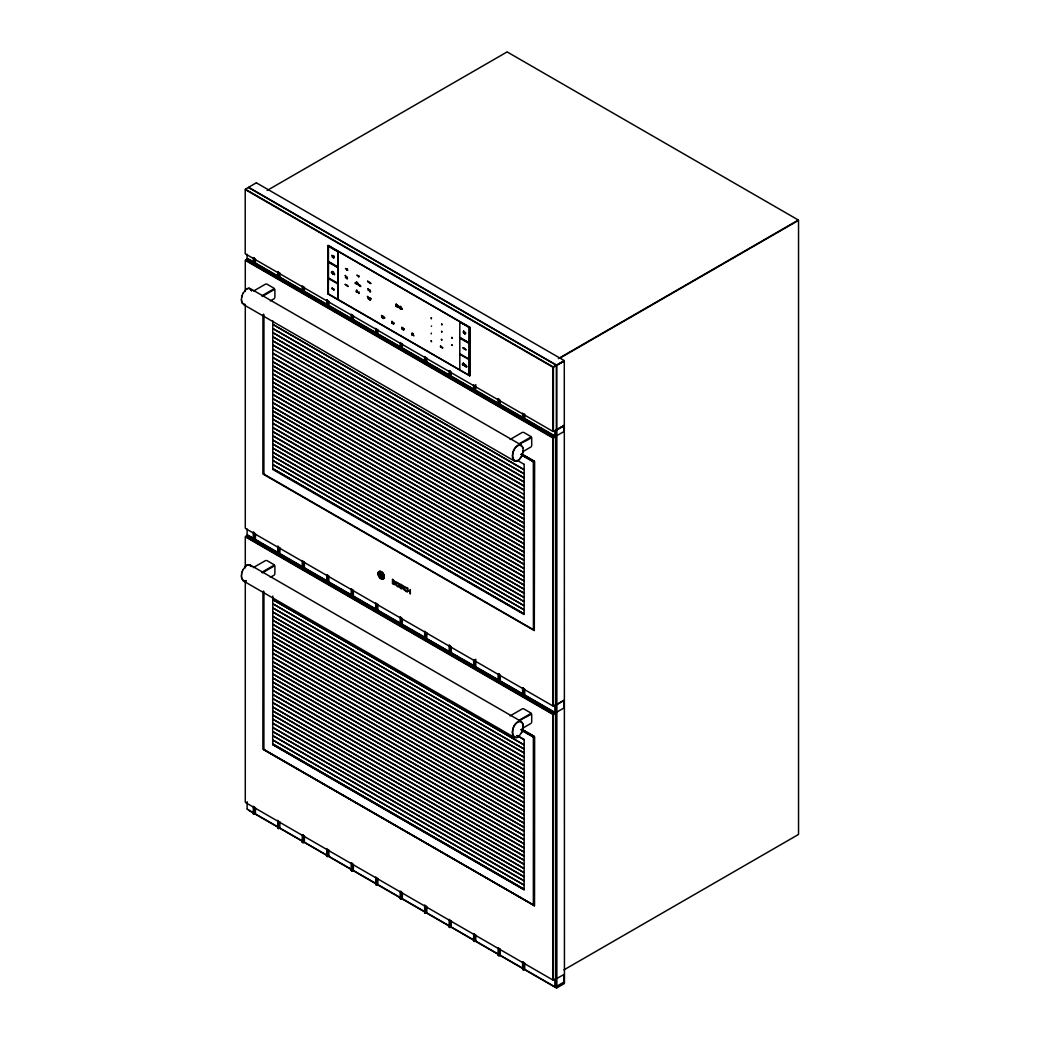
<?xml version="1.0" encoding="UTF-8"?>
<svg xmlns="http://www.w3.org/2000/svg" width="1040" height="1040" viewBox="0 0 1040 1040"><rect width="100%" height="100%" fill="white"/><g stroke="black" fill="none" stroke-linecap="round" stroke-linejoin="round"><path stroke-width="1.5" d="M337.818 283.959L337.831 299.455L337.87 283.907L328.328 278.473M328.328 262.223L337.844 267.67L337.805 283.257L337.857 267.761M328.367 261.625L337.844 267.059L337.831 251.498L337.831 267.072M469.287 359.853L469.287 375.362L469.339 359.801L459.797 354.315M469.248 359.138L469.313 343.655L469.287 359.164L459.797 353.717M553.072 431.223L553.072 367.523M553.41 431.223L553.41 367.523M241.462 299.624L241.644 297.401M241.462 576.069L241.514 574.886M241.514 575.029L241.644 573.833M522.028 455.299L523.068 451.061M466.505 367.133L466.778 366.457M241.644 297.518L243.009 293.215M241.644 573.963L242.177 571.701M522.704 729.625L522.704 723.606M328.315 246.051L337.753 251.524L328.341 246.051L328.393 261.521M459.784 321.958L469.313 327.457L469.313 342.966L459.797 337.519L459.836 321.932L469.313 327.379L469.248 342.953L459.836 337.519M459.784 338.156L469.287 343.59M533.611 629.915L533.637 462.02M533.611 905.164L533.676 737.152L520.923 729.716M534.404 905.606L263.419 749.515M328.354 293.865L469.729 375.739L469.95 327.314M241.878 296.426L242.19 295.347M522.392 454.168L522.704 453.089M522.405 730.691L522.925 728.442A11.752 6.786 -60 0 0 522.925 724.438M331.903 272.896L331.994 272.675M369.759 299.442L370.435 299.52M242.19 571.779L243.009 569.647M521.573 732.745L522.392 730.613M367.978 281.762L368.914 281.619L368.563 282.412L367.614 280.878M464.464 333.151L464.542 333.866L464.607 333.021M465.777 349.427L466.232 349.895M521.573 456.3L522.002 455.234M522.002 731.679L519.155 736.086M357.448 284.505L357.136 283.933M463.775 348.231C462.462 346.853 461.864 348.036 464.919 348.777L464.672 348.452M357.071 275.171L356.863 275.08M333.255 272.48L332.683 271.83M359.242 293.41L358.631 293.046M403.663 329.251L404.118 328.666L403.65 330.083M243.035 293.254L246.116 289.289M243.035 569.699L246.116 565.721M521.547 456.261L519.155 459.641M333.567 256.386L333.84 256.529M393.315 322.647L393.562 322.79M412.594 334.906L413.348 335.296M464.763 332.124L465.127 332.644M463.411 364.975L463.684 365.131M334.022 274.17L333.476 273.585L334.36 274.638M333.489 272.727L332.215 271.609M521.053 457.249L519.805 458.939M346.073 284.869L345.15 284.375M369.59 291.343L370.201 291.746M244.699 567.047L245.336 566.358M369.759 299.273L370.461 300.157L370.149 299.468M356.928 291.603L356.265 291.98L356.265 291.005L357.058 292.435L356.928 291.603M519.233 459.602L517.764 460.694M519.233 736.034L517.764 737.139M381.654 315.796L382.759 316.433M245.999 289.341L246.805 288.821M245.999 565.786L246.805 565.253M245.44 189.189L256.165 182.884M267.15 190.45L506.857 52.065M245.557 259.948L247.533 258.817M254.085 257.959L253.396 257.569L253.292 263.38L254.488 262.808M253.344 263.484L255.346 263.25M253.669 290.979L265.694 284.024M278.98 276.939L277.836 277.498L278.564 278.044M279.825 277.381L278.681 278.044L278.577 272.285M261.95 295.763L273.988 288.821M262.34 296.426L274.365 289.471M270.361 300.885L274.365 298.571M302.25 285.896L302.25 291.655L303.459 291.083M304.317 291.525L303.173 292.175L303.069 286.416M523.783 477.763L273 332.722L523.809 477.529M327.535 300.365L326.846 299.975L326.742 305.786L327.951 305.214M326.807 305.89L328.796 305.656M523.783 486.005L273 340.964L523.783 485.797M272.961 349.232L523.783 494.26M272.961 357.474L523.783 502.502L273 357.669M272.961 361.816L523.783 506.623L273 361.79M352.43 319.345L351.286 319.904L352.014 320.45L352.118 314.691M273 365.703L523.809 510.718L273 365.924M352.144 320.45L353.288 319.787M375.713 328.315L375.713 334.061L376.909 333.489M377.767 333.931L376.623 334.581L376.519 328.835M272.961 407.16L523.783 551.967L273 407.134M523.783 556.088L273 411.047L523.809 555.854M523.783 564.33L273 419.289L523.809 564.096M400.192 342.446L400.192 348.192L401.401 347.62M400.257 348.296L402.259 348.062M272.961 427.765L523.809 572.559L273 427.531M272.961 435.799L523.783 580.814L273 435.994M272.961 440.128L523.783 584.935L273 440.115M273 444.015L523.809 589.043L273 444.236M425.594 362.856L426.738 362.193M272.961 452.283L523.783 597.298L273 452.478M449.904 371.124L449.228 370.734L449.163 376.467L450.372 375.895M450.073 377L451.217 376.337M473.642 384.852L473.642 390.598L475.709 390.468M245.557 536.393L247.533 535.249M558.376 358.592L798.083 220.194M559.962 358.111L798.278 220.519M254.488 539.253L253.344 539.799L253.292 532.272L254.033 532.688M553.475 366.821L564.174 360.711M556.829 365.222L564.291 360.906L564.447 983.32M553.644 367.12L564.109 361.075M253.344 539.929L255.346 539.682M499.343 404.17L498.199 404.716L498.927 405.262L499.031 399.503M499.044 405.262L500.188 404.612M253.279 567.632L265.694 560.469M278.681 554.489L279.825 553.826L279.097 553.384M522.613 413.127L522.613 418.873L523.822 418.301M523.536 419.406L524.68 418.743M261.95 572.208L273.988 565.253M262.34 572.858L274.365 565.916M270.361 577.33L274.365 575.003M510.094 439.465L522.509 432.302M303.459 567.515L302.315 568.074L302.25 560.547M304.317 567.957L303.173 568.62L303.069 561.067M518.765 444.028L530.803 437.086M515.918 461.201C511.992 461.097 512.07 455.65 512.837 452.868C514.436 443.937 525.135 442.338 531.18 437.749M553.475 431.457L564.109 425.308M555.412 430.586L563.81 425.737M555.49 430.716L563.888 425.867M522.782 451.685L531.18 446.836M553.527 437.502L563.888 431.613M553.735 437.866L555.49 436.852M327.951 581.659L326.807 582.205L326.742 574.678L327.483 575.094M326.807 582.335L328.796 582.101L328.068 581.659M272.961 616.447L523.783 761.254L273 616.434M523.783 777.738L273 632.697L523.809 777.504M523.783 490.126L272.961 345.111L523.809 489.892M523.783 785.98L273 640.952L523.783 785.772M351.286 596.349L352.43 595.79M352.144 596.895L353.288 596.232M523.783 498.381L272.961 353.353L523.809 498.147M272.961 649.428L523.809 794.209L273 649.194M272.961 657.449L523.783 802.477L273 657.644M272.961 661.791L523.783 806.598L273 661.778M273 665.678L523.809 810.706L273 665.899M376.909 609.921L375.765 610.48L375.713 602.953M376.623 611.026L377.767 610.363M272.961 673.946L523.783 818.961L273 674.141M523.783 531.141L272.961 386.334L523.809 531.115M401.401 624.065L400.257 624.624L400.192 617.097M400.257 624.741L402.259 624.507M272.961 707.135L523.783 851.942L273 707.109M523.783 864.305L273 719.264L523.809 864.071M523.783 576.693L272.961 431.678L523.809 576.459M424.736 638.755L425.88 638.196M426.738 638.638L425.594 639.301L425.49 631.748M272.961 727.74L523.809 872.534L273 727.506M523.783 880.789L273 735.748L523.809 880.555M523.783 593.177L272.961 448.162L523.809 592.943M272.961 740.103L523.783 884.91L273 740.09M273 743.99L523.809 889.018L273 744.211M450.372 652.34L449.228 652.886L449.163 645.359M450.073 653.432L451.217 652.769M474.851 666.471L473.707 667.03L473.642 659.503M473.707 667.147L475.709 666.913M254.488 813.293L253.396 813.93L255.346 813.735M498.199 681.161L499.343 680.602M499.044 681.707L500.188 681.044M277.836 827.983L278.928 827.346M278.98 827.424L277.875 828.061L278.564 828.529M278.681 828.529L279.825 827.866M523.536 695.838L524.68 695.188M510.094 715.91L522.509 708.747M303.42 841.49L302.315 842.127L302.25 834.6L303.043 834.925M302.367 842.205L303.459 841.568M303.173 842.673L304.317 842.01M518.765 720.473L530.803 713.531M517.231 737.386C513.149 739.115 511.706 733.343 512.616 730.392C513.604 720.863 524.719 718.614 531.18 714.181M553.527 705.991L555.49 704.86M555.412 705.237L563.81 700.388M555.49 705.367L563.888 700.518M522.782 728.13L531.18 723.281M553.527 713.947L563.888 708.058M553.735 714.311L555.49 713.297M328.796 856.141L326.807 856.375M523.783 752.791L272.961 607.984L523.809 752.778M351.286 870.389L352.391 869.765M352.43 869.843L351.338 870.467L352.014 870.935M352.144 870.935L353.288 870.272M523.783 790.114L272.961 645.086L523.809 789.88M523.783 798.356L272.961 653.328L523.809 798.122M376.623 885.079L377.767 884.416M401.349 898.027L400.257 898.664L400.192 891.137L400.985 891.475M401.401 898.105L400.296 898.742L402.259 898.547M523.783 831.116L272.961 686.309L523.809 831.09M425.594 913.341L426.738 912.691M523.783 876.668L272.961 731.653L523.809 876.434M450.32 926.302L449.228 926.939L449.163 919.412M449.267 927.017L450.372 926.38M450.073 927.485L451.217 926.822M474.851 940.524L473.759 941.148L475.709 940.953M499.044 955.76L500.188 955.097M523.77 968.708L522.678 969.345L522.613 961.818L523.406 962.156M522.717 969.423L523.822 968.786M523.536 969.891L524.68 969.228L524.732 963.131M563.979 969.852L798.278 834.587M553.527 980.044L555.49 978.9M555.412 979.277L563.888 974.558M555.412 986.999L563.888 982.098M556.712 987.961L564.291 983.593M333.736 272.298L333.632 272.792M370.279 291.512L370.656 291.746M382.421 316.225L383.227 317.135M463.684 348.166L464.477 349.115L464.087 348.387M246.675 288.899L248.846 288.223M246.675 565.331L247.507 564.928M517.075 461.032L517.907 460.629M517.075 737.477L517.907 737.061M358.241 283.348L358.137 283.751M384.488 317.486L384.8 318.071L383.942 317.317M441.077 346.788L441.337 347.399M465.361 364.78L465.595 365.365M370.123 282.841L370.825 283.309M440.843 346.138L440.362 346.84L441.441 347.061M465.361 364.598L465.699 365.04M370.123 282.737L370.708 283.647M247.351 288.574L249.47 288.314M356.499 284.089L356.33 283.361M516.386 461.24L517.231 460.954M247.351 565.006L248.183 564.72M245.999 580.801L243.516 580.749M246.116 581.035L243.555 580.983L241.865 578.591M345.722 268.697L345.462 268.502M359.151 285.545L359.307 285.272M369.538 291.538L369.98 291.59M369.304 299.416L368.706 298.987M346.944 285.48L347.256 286.052L346.944 284.973M332.761 256.204L332.722 255.84M346.424 278.2L346.372 277.81M403.598 328.848L403.104 327.782M464.282 365.755L464.243 365.391M369.369 282.867L369.343 282.412M519.155 444.717L522.405 446.654M515.723 461.292L516.568 461.136M248.014 564.811L250.055 564.98M519.155 721.162L521.014 721.409L522.405 723.099M516.568 737.581C508.079 736.385 514.774 717.704 522.028 722.488M345.956 284.869L345.293 284.453M412.828 334.139L412.048 332.995L412.581 333.775M358.904 293.501L358.904 293.124M368.55 297.726L368.446 297.336M332.332 288.821L332.332 288.314M462.943 364.845L462.332 363.909L462.943 365.001M401.96 327.873L401.973 327.132M332.332 288.977C330.59 286.403 333.489 290.225 332.462 288.184M463.593 330.993C464.009 332.046 463.021 331.045 463.814 331.227M244.699 304.603L242.554 303.472M244.764 304.85L242.177 302.861M520.494 444.99C513.838 445.237 509.613 457.275 515.32 461.11M248.651 564.759L251.433 566.449M346.268 269.139L346.372 269.152M331.448 272.428L331.305 272.35M368.121 290.264L368.095 290.368M328.133 245.44L469.885 327.431M459.81 338.117L459.797 353.665M533.572 629.941L533.455 462.046M533.507 905.177L533.455 737.282M249.262 288.405L251.745 290.732M507.377 52.065L798.278 219.999M256.477 182.884L564.291 360.607M248.703 187.369L556.4 365.027M248.586 187.577L556.283 365.222M245.622 189.358L553.007 366.821M245.44 189.657L552.838 367.12M469.599 327.327L328.081 245.466L328.003 293.891M334.061 256.1L334.165 257.101M331.903 255.255L331.903 255.385M333.229 256.555L333.346 256.243M465.595 332.969L465.699 332.657M332.007 256.152L332.371 257.296M333.749 257.153L333.645 258.037M464.685 332.748L464.685 333.697M357.539 275.392L357.435 275.977M358.605 276.003L358.709 276.718M358.605 276.653L358.878 275.834L358.878 276.809M370.006 283.244L370.006 282.594M328.315 261.534L337.805 267.072M347.087 277.381L347.204 277.043M345.566 276.939L345.462 277.602M356.954 283.387L356.577 284.141M360.022 285.155L360.139 286.208M431.34 326.313L431.561 325.988M356.681 283.569L356.681 284.206M358.345 284.609L358.345 284.31M358.345 284.739L358.878 285.467L358.436 284.245M355.264 283.387L355.264 282.412L355.927 283.777M332.215 271.349L332.098 272.09M334.633 274.183L334.529 274.56M465.153 349.531L465.27 349.219M333.177 273.962L333.281 273.637M431.405 333.151L431.197 333.892M370.63 298.454C368.394 296.998 371.449 299.936 370.344 298.298M367.471 296.738L368.004 297.466L367.471 296.309M356.577 290.875L356.577 289.887L357.24 291.252M369.382 298.259L369.486 297.921M369.759 299.13L369.642 299.715M328.328 277.81L337.844 283.205M440.973 346.541L441.077 347.243M442.728 347.555L442.611 348.127M441.896 347.191L442.481 347.997L441.61 347.022M440.856 346.996L440.492 346.06M381.654 315.406L381.55 316.199M413.465 334.152L413.036 333.515L413.283 334.516M384.397 317.837L384.189 317.382M394.069 323.427L394.173 323.128M333.905 289.016L333.905 289.952M382.46 317.109L381.849 316.641L382.889 318.097L382.551 317.343M392.314 322.79L391.69 322.322L393.25 324.077M412.373 334.269L412.282 335.062M383.097 318.214L383.097 317.863M391.95 323.336L391.95 322.582M413.816 335.959L413.907 335.66M466.713 366.626L466.206 366.951M469.729 375.739L328.081 294.021L328.367 278.408L328.367 294.008M449.267 370.656L449.956 371.046M498.927 399.321L498.238 398.931L498.875 399.399M253.344 257.647L254.033 258.037M277.836 271.778L278.512 272.181M326.807 300.053L327.483 300.443M245.44 253.89L553.007 431.457M248.105 258.817L277.563 275.821M280.371 277.433L374.348 331.695M377.091 333.411L473.928 389.194M476.736 390.806L555.282 436.163M247.221 258.687L555.204 436.501L555.23 430.898M248.261 259.649L553.787 436.046M248.131 259.883L553.644 436.267M302.315 291.759L303.043 292.175M375.765 334.165L376.506 334.581M424.736 362.44L425.464 362.856L425.581 357.097M449.228 376.571L449.956 377L450.06 371.241M522.678 418.977L523.406 419.406L523.51 413.647M245.778 260.156L552.955 437.502M245.557 260.52L552.747 437.866M266.734 284.024L274.365 288.444M523.549 432.302L531.18 436.709M250.276 288.574L520.871 444.808M521.677 453.973L534.378 461.305L521.443 454.103M521.352 454.246L533.975 461.539M520.923 454.467L533.611 461.799M522.145 455.442L533.572 461.851M517.062 460.278L524.147 464.321M243.711 304.707L514.306 460.941M272.727 469.391L524.134 614.484L524.16 464.399M534.378 630.253L263.536 473.915M263.419 474.279L534.287 630.526L534.495 461.5M253.396 532.207L254.085 532.61M277.875 546.351L278.564 546.741L277.836 546.429M326.846 574.626L327.535 575.016M449.267 645.294L449.956 645.697L449.228 645.385M498.238 673.569L498.927 673.972M400.257 617.11L400.933 617.5M498.199 673.647L498.875 674.05M522.678 687.791L523.367 688.181M245.557 528.528L552.955 705.991M248.105 535.249L277.563 552.253M280.371 553.878L326.651 580.606M329.459 582.218L423.436 636.48M426.01 638.196L523.029 693.979M524.628 695.136L522.678 695.292L522.613 687.765M525.824 695.591L555.282 712.608M247.221 535.132L555.204 712.946L555.23 705.549M248.261 536.094L553.787 712.478M248.131 536.315L553.644 712.712M277.836 554.06L278.564 554.489L278.668 546.936M302.315 568.204L303.043 568.62M351.286 596.466L352.014 596.895L352.118 589.342M375.765 610.61L376.506 611.026L376.61 603.473M424.736 638.872L425.464 639.301M449.228 653.016L449.956 653.432L450.06 645.879M498.199 681.291L498.927 681.707L499.031 674.154M522.678 695.422L523.406 695.838L523.51 688.285M245.778 536.601L552.955 713.947M245.557 536.965L552.747 714.311M266.734 560.469L274.365 564.876M523.549 708.747L531.18 713.154M250.276 565.019L520.871 721.253M523.081 730.015L534.378 736.541L521.56 729.248M521.352 729.495L534.053 736.632M522.145 730.678L533.572 737.087M517.062 735.527L524.16 739.635M517.049 735.553L524.134 739.583M243.711 581.152L514.306 737.373M524.134 889.733L272.727 744.588L524.108 889.746L524.173 739.609M263.731 749.333L534.378 905.489M254.033 806.728L253.344 806.338L253.292 813.865L254.449 813.215L254.514 807.118M277.836 820.469L278.668 828.464M351.286 862.888L352.014 863.2M424.736 905.294L425.464 905.606M474.435 933.881L473.707 933.556L473.642 941.096L474.812 940.433L474.864 935.831M245.557 802.568L552.955 980.044M279.149 827.346L279.825 827.749L279.89 821.717M401.57 898.027L402.259 898.43M450.541 926.302L451.217 926.692L451.282 920.673M523.991 968.708L524.68 969.111M247.221 809.185L555.204 986.999M248.586 810.251L556.4 987.961M302.315 842.244L303.043 842.673M375.765 884.65L376.506 885.079M424.736 912.925L425.464 913.341M449.228 927.056L449.956 927.485M498.199 955.331L498.927 955.76M522.678 969.475L523.406 969.891M521.014 444.977L522.704 447.369M383.214 316.732L382.512 316.576M328.367 277.81L328.367 262.223L328.328 277.758M272.766 469.391L272.753 320.84M263.614 749.541L534.287 905.645L534.378 736.775M358.28 292.513L358.28 292.63M250.341 565.422L251.173 566.501M243.035 580.619L241.644 577.772M359.073 291.928L358.8 291.85M522.392 722.878L522.704 723.814M251.173 290.056L251.485 290.771M241.865 302.146L242.19 303.069M464.763 364.585L465.036 364.663M393.549 323.986L393.796 324.064M383.708 318.305L383.955 318.37M370.825 298.792L371.111 298.87M347.23 278.447L347.516 278.525M522.704 447.174L522.925 448.188M241.644 301.34L241.878 302.341M465.309 333.866L465.582 333.593M465.14 333.567L465.309 333.541M534.378 461.539L534.261 630.409M459.784 369.824L459.823 354.328M263.38 473.889L263.536 314.145L263.718 473.889M263.38 749.138L263.536 591.006L263.718 749.138M241.514 300.443L241.644 301.522M241.514 576.875L241.644 577.954M241.462 299.468L241.514 300.612M241.462 575.913L241.514 577.044M798.538 220.454L798.538 834.132M563.992 425.841L563.992 431.431M563.992 700.492L563.992 707.876M563.992 974.532L563.992 981.929M556.673 365.495L556.673 987.805M556.439 365.495L556.439 987.805M555.776 436.774L555.776 704.366M555.776 713.219L555.776 978.406M555.386 430.898L555.386 436.397M555.386 705.549L555.386 712.842M555.386 979.589L555.386 986.895M555.23 979.589L555.23 986.895M553.449 438.36L553.449 705.705M553.449 714.805L553.449 979.758M553.033 438.36L553.033 705.705M553.033 714.805L553.033 979.758M534.495 736.749L534.495 905.528M534.092 461.734L534.092 630.409M534.092 736.983L534.092 905.658M531.7 437.606L531.7 445.939M531.7 714.051L531.7 722.384M524.732 414.362L524.732 418.639M524.732 689.078L524.732 695.071M523.835 413.842L523.835 418.119M523.835 688.558L523.835 694.551M523.835 964.106L523.835 968.604M523.51 962.338L523.419 969.826M500.253 400.179L500.253 404.495M500.253 674.895L500.253 680.94M500.253 948.935L500.253 954.98M498.94 948.207L499.031 955.695M498.134 398.983L498.134 404.742M498.134 673.634L498.134 681.174M498.134 947.687L498.134 955.227M475.774 384.618L475.774 390.364M475.774 659.256L475.774 666.809M475.774 934.804L475.774 940.849M474.864 386.997L474.864 389.844M474.864 660.296L474.864 666.289M474.461 385.372L474.552 391.066M474.461 660.023L474.552 667.511M474.461 934.063L474.552 941.551M469.794 327.47L469.677 375.687M463.931 333.255L463.346 331.981L463.463 332.865M451.282 371.904L451.282 376.233M451.282 646.62L451.282 652.665M449.969 919.932L450.06 927.42M441.844 331.383L441.805 332.267L441.571 331.357M426.803 357.76L426.803 362.089M426.803 632.489L426.803 638.534M426.803 906.529L426.803 912.574M425.906 358.722L425.906 361.569M425.906 633.516L425.906 638.014M425.906 906.061L425.906 912.054M425.581 905.788L425.49 913.289M424.684 356.577L424.684 362.336M424.684 631.228L424.684 638.768M424.684 905.268L424.684 912.821M402.311 343.629L402.311 347.958M402.311 618.345L402.311 624.39M402.311 892.398L402.311 898.443M401.089 342.966L400.998 348.66M400.998 617.604L401.089 625.105M400.998 891.657L401.089 899.145M382.213 316.966L382.213 317.707L382.096 316.901M377.832 329.498L377.832 333.814M377.832 604.214L377.832 610.259M377.832 878.267L377.832 884.312M376.519 877.526L376.61 885.014M375.713 877.006L375.713 884.546M353.353 315.354L353.353 319.683M353.353 590.083L353.353 596.128M353.353 864.123L353.353 870.168M352.118 863.382L352.027 870.87M351.221 314.171L351.221 319.917M351.221 588.822L351.221 596.362M351.221 862.862L351.221 870.415M328.861 301.223L328.861 305.552M328.861 575.939L328.861 581.984M328.861 849.992L328.861 856.037M328.354 246.051L328.302 261.573M327.639 300.56L327.548 306.254M327.639 575.198L327.548 582.699M327.639 849.251L327.548 856.739M326.742 848.731L326.742 856.271M304.382 287.144L304.382 291.408M304.382 561.86L304.382 567.853M304.382 835.9L304.382 841.893M303.472 288.041L303.472 290.888M303.472 562.835L303.472 567.333M303.472 835.38L303.472 841.373M303.069 835.107L303.16 842.608M279.89 272.948L279.89 277.277M279.89 547.664L279.89 553.722M277.771 271.765L277.771 277.511M277.771 546.416L277.771 553.956M277.771 820.456L277.771 827.996M274.885 289.328L274.885 297.674M274.885 565.773L274.885 574.106M272.753 596.076L272.701 744.588M263.38 314.938L263.302 474.071M263.38 591.812L263.302 749.32M255.411 258.869L255.411 263.133M255.411 533.585L255.411 539.578M255.411 807.638L255.411 813.631M254.514 259.766L254.514 262.626M254.514 534.56L254.514 539.058M254.098 258.154L254.189 263.848M254.189 532.792L254.098 540.28M254.189 806.845L254.098 814.333M247.117 254.293L247.117 258.518M247.117 529.022L247.117 534.95M247.117 801.697L247.117 809.003M245.219 189.592L245.219 253.487M245.284 260.442L245.284 291.473M245.284 304.434L245.284 528.034M245.284 536.887L245.284 567.827M245.284 580.502L245.284 802.074M522.925 447.993A11.752 6.786 -60 0 1 522.925 451.997M397.813 305.799C395.941 307.021 399.542 308.347 397.462 306.943L398.112 305.942L396.968 304.746L397.813 305.799M441.727 323.973L441.922 324.753L441.727 323.973M431.171 340.769L431.483 341.575L431.171 340.769M441.402 339.378L441.844 339.963L441.402 339.378M465.049 365.339L464.906 366.21L465.049 365.339M451.841 337.454L452.205 338.273L451.841 337.454M394.81 581.724L394.849 584.701L392.483 583.726L392.483 579.241L394.81 581.724M452.27 345.41L451.815 344.89L452.27 345.41M333.164 257.218L333.528 257.946L333.164 257.218M333.424 289.133L333.788 289.861L333.424 289.133M359.528 285.285L359.905 286.039L359.528 285.285M465.374 349.674L465.478 349.674M332.306 272.909L332.709 273.624L332.306 272.909M347.191 269.503L347.62 270.244L347.191 269.503M347.503 285.714L347.919 286.455L347.503 285.714M332.891 257.283L332.891 257.283M333.151 289.198L333.151 289.198M346.502 276.705L346.502 276.705M346.593 285.428L346.593 285.428M358.371 276.185L358.371 276.185M357.903 283.296L357.903 283.296M357.669 292.474L357.669 292.474M357.981 291.356L357.981 291.356M369.304 289.874L369.304 289.874M369.109 291.057L369.109 291.057M402.844 329.342L403.468 329.914L402.844 329.342M392.639 322.166L391.95 321.464L392.639 322.166M464.035 363.987L463.281 363.22L464.035 363.987M466.076 366.405L465.322 365.638L466.076 366.405M399.698 585.65L399.139 586.937L397.605 586.742L396.084 585.169L396.097 581.945L399.139 583.7L399.698 585.65M401.973 309.127L400.764 309.062L401.661 308.958L400.92 306.826L401.973 309.127M392.041 321.594L392.457 322.296L392.041 321.594M463.372 363.35L463.814 364.117L463.372 363.35M465.413 365.768L465.855 366.535L465.413 365.768M396.526 582.595L396.526 585.039L398.697 586.287L398.697 583.843L396.526 582.595M345.28 275.483L345.917 276.627L345.28 275.483M356.681 282.074L357.318 283.205L356.681 282.074M368.082 288.652L368.719 289.783L368.082 288.652M368.576 298.844L368.16 297.934L368.576 298.844M401.778 328.263L402.337 329.264L401.778 328.263M411.606 333.944L412.165 334.932L411.606 333.944M394.576 583.648L393.042 583.466L393.042 582.062L394.576 583.648M402.389 588.289L401.297 588.874L400.205 587.834L400.205 587.015L401.869 588.055L400.504 584.142L402.233 585.13L402.233 585.858L400.712 585.039L402.389 588.289M403.442 586.183L403.351 589.29L406.354 591.396L403.416 587.808L403.858 586.833L406.315 588.224L406.315 587.535L403.442 586.183M347.698 277.082L347.698 277.082M359.099 283.673L359.099 283.673M370.5 290.251L370.5 290.251M393.055 322.283L393.055 322.283M464.49 331.721L464.49 331.721M464.49 364.104L464.49 364.104M394.238 581.451L393.042 581.49L393.042 580.138L394.238 581.451M399.984 306.917L399.984 307.606L399.984 306.917M400.166 306.358L399.087 307.411L400.296 308.906L400.166 306.358M334.113 257.686L334.113 257.686M347.048 269.334L347.1 270.01L347.048 269.334M347.048 278.005L347.1 278.681L347.048 278.005M334.373 289.601L334.373 289.601M360.516 285.779L360.568 286.455L360.516 285.779M404.092 329.771L404.092 329.771M273 324.48L523.809 469.508L272.961 324.506M273 328.601L523.809 473.629L272.961 328.627M273 336.843L523.809 481.871L272.961 336.869M273 369.824L523.809 514.852L272.961 369.837M273 373.945L523.809 518.973L272.961 373.958M273 378.066L523.809 523.094L272.961 378.092M273 382.187L523.809 527.215L272.961 382.213M273 390.429L523.809 535.457L272.961 390.455M273 394.55L523.809 539.578L272.961 394.576M273 398.684L523.783 543.712L273 398.684M273 402.805L523.809 547.82L272.961 402.818M273 415.168L523.809 560.183L272.961 415.181M273 423.41L523.809 568.438L272.961 423.423M273 456.391L523.809 601.406L272.961 456.404M273 460.512L523.809 605.527L272.961 460.525M273 464.633L523.809 609.648L272.961 464.646M273 468.754L523.809 613.769L272.961 468.767M273 599.729L523.809 744.744L272.961 599.742M273 603.85L523.809 748.865L272.961 603.863M273 612.092L523.809 757.12L272.961 612.105M273 620.334L523.783 765.375L273 620.334M273 624.455L523.809 769.483L272.961 624.481M273 628.576L523.809 773.604L272.961 628.602M273 636.818L523.809 781.846L272.961 636.844M273 669.799L523.809 814.827L272.961 669.812M273 678.041L523.809 823.069L272.961 678.067M273 682.162L523.809 827.19L272.961 682.188M273 690.404L523.809 835.432L272.961 690.43M273 694.538L523.809 839.553L272.961 694.551M273 698.659L523.783 843.7L273 698.659M273 702.78L523.809 847.795L272.961 702.793M273 711.022L523.809 856.037L272.961 711.035M273 715.143L523.809 860.158L272.961 715.156M273 723.385L523.809 868.413L272.961 723.398M369.72 289.9L370.006 290.602L369.72 289.9M383.24 317.759L383.5 318.448L383.24 317.759M332.995 255.801L332.995 255.801M465.361 332.215L465.361 332.215M346.658 268.775L346.658 269.763L346.658 268.775M431.34 317.668L431.34 318.656L431.34 317.668M369.642 282.386L369.642 282.386M396.201 304.096L396.201 306.54L396.201 304.096M346.84 276.588L346.84 276.588M369.642 289.757L369.642 289.757M346.658 277.446L346.658 278.421L346.658 277.446M332.943 272.883L332.943 273.819L332.943 272.883M358.332 291.239L358.332 291.239M368.784 297.271L368.784 297.271M383.422 316.42L383.422 317.278L383.422 316.42M463.177 364.273L463.177 365.209L463.177 364.273M464.529 365.365L464.529 365.365M407.589 587.964L407.03 592.124L407.589 590.499L409.773 591.747L410.332 594.035L410.332 589.537L409.773 591.175L407.589 589.914L407.589 587.964M380.133 573.04L379.717 576.147L380.133 574.938L381.745 575.874C382.174 581.165 382.174 570.635 381.745 575.432L380.133 574.496L380.133 573.04M378.17 573.495A4.277 2.47 60 0 0 382.72 579.137A4.277 2.47 60 0 0 382.72 573.079A4.277 2.47 60 0 0 378.17 573.495M378.092 573.677A4.121 2.379 60 0 0 382.46 579.111A4.121 2.379 60 0 0 382.46 573.287A4.121 2.379 60 0 0 378.092 573.677M378.313 573.807A3.796 2.197 60 0 0 382.343 578.812A3.796 2.197 60 0 0 382.343 573.443A3.796 2.197 60 0 0 378.313 573.807M378.625 573.755A3.64 2.093 60 0 0 382.486 578.552A3.64 2.093 60 0 0 382.486 573.404A3.64 2.093 60 0 0 378.625 573.755M378.716 573.573A3.796 2.197 60 0 0 382.746 578.578A3.796 2.197 60 0 0 382.746 573.209A3.796 2.197 60 0 0 378.716 573.573M378.482 573.443A4.121 2.379 60 0 0 382.85 578.877A4.121 2.379 60 0 0 382.85 573.053A4.121 2.379 60 0 0 378.482 573.443"/></g></svg>
